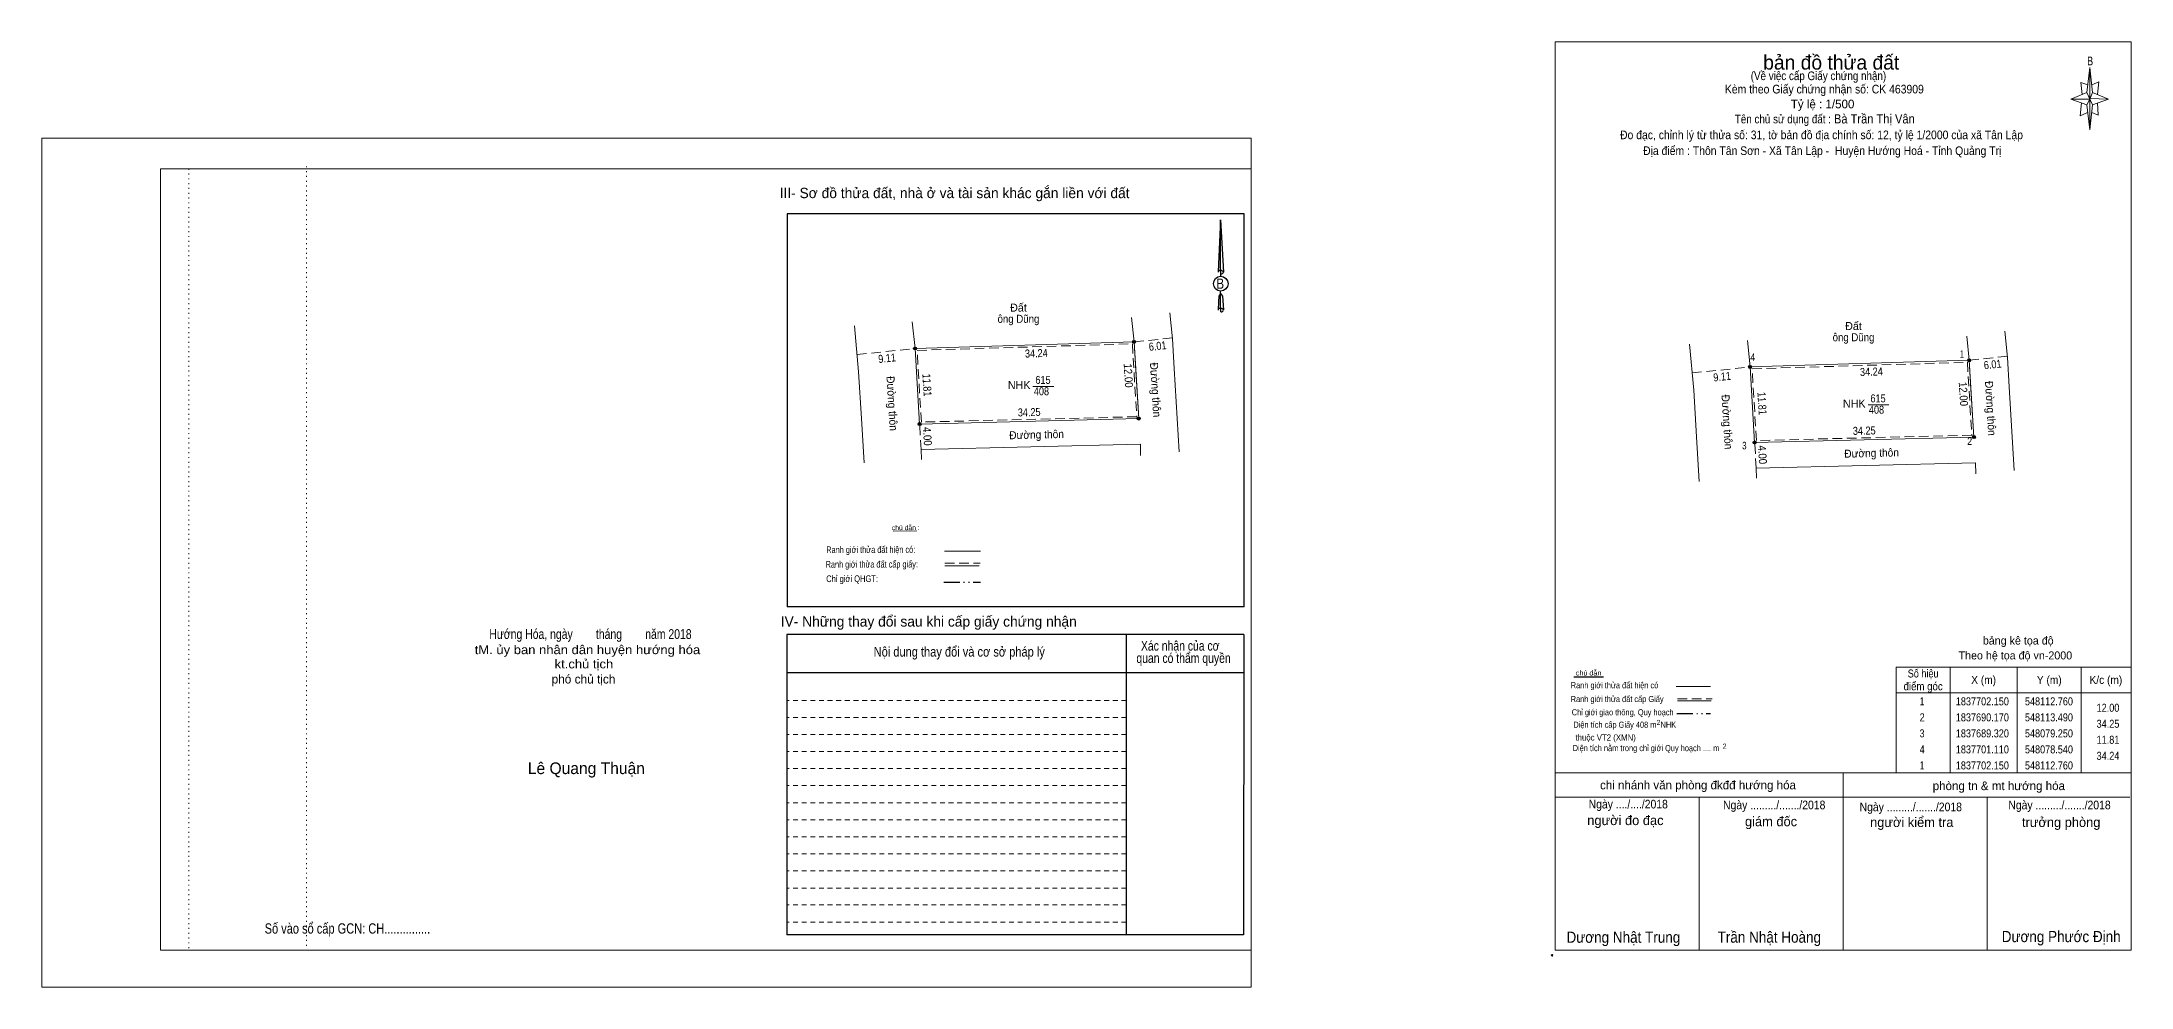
# Model space of a CAD drawing. Header units: metres. Extents: x 547584 to 548157, y 1837641 to 1837788.
# Drawn here: x 547584.3 to 547910.6, y 1837640.7 to 1837788.2 of the extents above; entities that cross this region are included whole.
import ezdxf
from ezdxf.enums import TextEntityAlignment as Align

# ---------------------------------------------------------------- set-up
doc = ezdxf.new("R2010")
doc.units = ezdxf.units.M
doc.header["$LTSCALE"] = 0.5
doc.header["$PDMODE"] = 32
doc.header["$PDSIZE"] = 0.25
for name, pattern in [('DASH_DOUBLE_DOT', [9.2, 5, -1.2, 0.3, -1.2, 0.3, -1.2]), ('DOTTED', [1.5, 0.3, -1.2]), ('MEDIUM_DASHED', [4.5, 3, -1.5]), ('SHORT_DASHED', [2.7, 1.5, -1.2])]:
    doc.linetypes.add(name, pattern=pattern)
for name, color, linetype, lineweight in [('1', 7, 'Continuous', 13), ('16', 7, 'Continuous', 25), ('18', 7, 'Continuous', 25), ('28', 7, 'SHORT_DASHED', 13), ('5', 7, 'DASH_DOUBLE_DOT', 13), ('55', 7, 'Continuous', 13), ('63', 7, 'Continuous', 13), ('7', 7, 'Continuous', 13), ('8', 7, 'Continuous', 13)]:
    doc.layers.add(name, color=color, linetype=linetype, lineweight=lineweight)

msp = doc.modelspace()

# ---------------------------------------------------------------- hatches: boundary and pattern name
at = {"layer": '8'}
for points in [[(547720.913, 1837740.36, 1), (547720.447, 1837740.36, 1)], [(547720.913, 1837740.36, 1), (547720.447, 1837740.36, 1)], [(547755.133, 1837741.4, 1), (547754.667, 1837741.4, 1)], [(547851.343, 1837737.48, 1), (547850.877, 1837737.48, 1)], [(547851.343, 1837737.48, 1), (547850.877, 1837737.48, 1)], [(547885.563, 1837738.52, 1), (547885.097, 1837738.52, 1)], [(547721.623, 1837728.57, 1), (547721.157, 1837728.57, 1)], [(547755.863, 1837729.42, 1), (547755.397, 1837729.42, 1)], [(547886.293, 1837726.54, 1), (547885.827, 1837726.54, 1)], [(547852.053, 1837725.69, 1), (547851.587, 1837725.69, 1)]]:
    msp.add_hatch(color=256, dxfattribs=at).paths.add_polyline_path(points)

# ---------------------------------------------------------------- linework, layer by layer
at = {"layer": '1'}
for p, q in [((547602.8, 1837768.42), (547773.19, 1837768.42)), ((547602.8, 1837646.46), (547602.8, 1837768.42)), ((547773.19, 1837768.42), (547773.19, 1837645.43)), ((547602.8, 1837646.46), (547773.19, 1837646.46))]:
    msp.add_line(p, q, dxfattribs=at)
at = {"layer": '1', "linetype": 'DOTTED'}
for p, q in [((547607.23, 1837768.42), (547607.23, 1837646.46)), ((547625.61, 1837768.79), (547625.61, 1837646.81))]:
    msp.add_line(p, q, dxfattribs=at)
at = {"layer": '1'}
msp.add_lwpolyline([(547584.28, 1837640.67), (547773.19, 1837640.67), (547773.19, 1837773.21), (547584.28, 1837773.21)], close=True, dxfattribs=at)
msp.add_lwpolyline([(547609.71, 1837768.42), (547773.19, 1837768.42), (547773.19, 1837646.46), (547609.71, 1837646.46)], dxfattribs=at)
at = {"layer": '16'}
msp.add_line((547828.19, 1837689.08), (547823.57, 1837689.08), dxfattribs=at)
at = {"layer": '18'}
for p, q in [((547768.41, 1837760.43), (547768.86, 1837752.3)), ((547768.41, 1837760.43), (547768.86, 1837752.3)), ((547768.41, 1837760.43), (547768.86, 1837752.3)), ((547768.06, 1837753.54), (547768.01, 1837752.31)), ((547768.41, 1837752.52), (547768.41, 1837752.23)), ((547768.41, 1837752.23), (547768.41, 1837752.02)), ((547768.41, 1837752.02), (547768.41, 1837751.69)), ((547768.41, 1837752.02), (547768.41, 1837751.69)), ((547768.41, 1837752.02), (547768.41, 1837751.69)), ((547768.86, 1837752.3), (547768.86, 1837752.31)), ((547768.41, 1837748.95), (547768.41, 1837749.3)), ((547768.41, 1837748.95), (547768.41, 1837749.3)), ((547768.41, 1837748.95), (547768.41, 1837749.3)), ((547768.41, 1837748.95), (547768.72, 1837748.51)), ((547768.41, 1837748.95), (547768.72, 1837748.51)), ((547768.41, 1837748.95), (547768.72, 1837748.51)), ((547768.41, 1837746.63), (547768.41, 1837746.33)), ((547768.41, 1837746.33), (547768.41, 1837746.08)), ((547768.72, 1837748.51), (547768.86, 1837746.37)), ((547768.72, 1837748.51), (547768.86, 1837746.37)), ((547768.72, 1837748.51), (547768.86, 1837746.37)), ((547768.86, 1837746.37), (547768.86, 1837746.39))]:
    msp.add_line(p, q, dxfattribs=at)
for points in [[(547768.41, 1837752.52), (547768.41, 1837760.43), (547768.06, 1837753.54)], [(547768.41, 1837746.63), (547768.41, 1837748.95), (547768.15, 1837748.51), (547768.06, 1837747.63), (547768.01, 1837746.39)]]:
    msp.add_lwpolyline(points, dxfattribs=at)
msp.add_ellipse((547768.427, 1837750.4721), major_axis=(0, 1.158), ratio=0.983453, dxfattribs=at)
for centre, start_param, end_param in [((547768.4274, 1837752.2566), 1.57079633, 3.07445202), ((547768.4274, 1837752.2566), 0.06714063, 1.57079633), ((547768.4274, 1837752.2566), 4.71238898, 6.28318531), ((547768.4274, 1837746.3461), 2.49106941, 3.07427841), ((547768.4274, 1837746.3461), 1.57079633, 2.49106941), ((547768.4274, 1837746.3461), 0.06714063, 1.57079633), ((547768.4274, 1837746.3461), 4.71238898, 6.28318531)]:
    msp.add_ellipse(centre, major_axis=(0.4175, 0), ratio=0.655448, start_param=start_param, end_param=end_param, dxfattribs=at)
at = {"layer": '28', "linetype": 'Continuous', "lineweight": 25}
for p, q in [((547772.08, 1837700.04), (547700.72, 1837700.04)), ((547753.66, 1837695.7), (547753.68, 1837648.85)), ((547772.01, 1837695.7), (547771.98, 1837648.85)), ((547771.98, 1837689.75), (547700.67, 1837689.75)), ((547771.98, 1837648.85), (547700.67, 1837648.85))]:
    msp.add_line(p, q, dxfattribs=at)
at = {"layer": '28'}
for p, q in [((547753.68, 1837685.44), (547700.67, 1837685.44)), ((547753.68, 1837682.79), (547700.67, 1837682.79)), ((547753.68, 1837680.11), (547700.67, 1837680.11)), ((547753.68, 1837677.46), (547700.67, 1837677.46)), ((547753.68, 1837674.79), (547700.67, 1837674.79)), ((547753.68, 1837672.13), (547700.67, 1837672.13)), ((547753.68, 1837669.43), (547700.67, 1837669.43)), ((547753.68, 1837666.79), (547700.67, 1837666.79)), ((547753.68, 1837664.15), (547700.67, 1837664.15)), ((547753.68, 1837661.49), (547700.67, 1837661.49)), ((547753.68, 1837658.81), (547700.67, 1837658.81)), ((547753.68, 1837656.14), (547700.67, 1837656.14)), ((547753.68, 1837653.5), (547700.67, 1837653.5)), ((547753.68, 1837650.84), (547700.67, 1837650.84))]:
    msp.add_line(p, q, dxfattribs=at)
at = {"layer": '28', "linetype": 'Continuous', "lineweight": 25}
for points in [[(547772.08, 1837700.04), (547772.08, 1837761.38), (547700.72, 1837761.38), (547700.72, 1837700.04)], [(547772.01, 1837695.7), (547700.67, 1837695.7), (547700.67, 1837648.85)]]:
    msp.add_lwpolyline(points, dxfattribs=at)
at = {"layer": '5', "lineweight": 25}
for p, q in [((547725.16, 1837703.87), (547730.91, 1837703.87)), ((547839.67, 1837683.38), (547844.91, 1837683.38))]:
    msp.add_line(p, q, dxfattribs=at)
at = {"layer": '5', "linetype": 'Continuous'}
for p, q in [((547839.57, 1837687.59), (547844.95, 1837687.59)), ((547839.77, 1837685.35), (547845.04, 1837685.35))]:
    msp.add_line(p, q, dxfattribs=at)
at = {"layer": '5', "linetype": 'MEDIUM_DASHED'}
msp.add_line((547839.77, 1837685.67), (547845.21, 1837685.67), dxfattribs=at)
at = {"layer": '55'}
for p, q in [((547725.29, 1837708.71), (547730.91, 1837708.71)), ((547725.33, 1837706.45), (547730.72, 1837706.45)), ((547725.33, 1837706.45), (547730.72, 1837706.45))]:
    msp.add_line(p, q, dxfattribs=at)
at = {"layer": '55', "linetype": 'MEDIUM_DASHED'}
msp.add_line((547725.32, 1837706.83), (547730.84, 1837706.83), dxfattribs=at)
at = {"layer": '63'}
for p, q in [((547882.34, 1837690.63), (547882.34, 1837674.13)), ((547892.84, 1837690.63), (547892.84, 1837674.13)), ((547902.84, 1837690.63), (547902.84, 1837674.13)), ((547873.94, 1837686.63), (547910.64, 1837686.63))]:
    msp.add_line(p, q, dxfattribs=at)
msp.add_lwpolyline([(547873.94, 1837690.63), (547910.64, 1837690.63), (547910.64, 1837674.13), (547873.94, 1837674.13)], close=True, dxfattribs=at)
at = {"layer": '7'}
for p, q in [((547903.69, 1837780.3), (547904.19, 1837784.2)), ((547903.69, 1837778.4), (547901.19, 1837779.3)), ((547904.59, 1837780.3), (547907.09, 1837779.3)), ((547904.59, 1837778.4), (547904.19, 1837774.5)), ((547905.49, 1837776.8), (547904.49, 1837777.2)), ((547905.39, 1837778.7), (547905.49, 1837776.8)), ((547717.24, 1837711.86), (547720.97, 1837711.91)), ((547820.64, 1837674.13), (547910.64, 1837674.13)), ((547820.64, 1837674.13), (547910.64, 1837674.13)), ((547820.64, 1837674.13), (547910.64, 1837674.13)), ((547865.64, 1837646.43), (547865.64, 1837674.13)), ((547820.64, 1837670.33), (547910.44, 1837670.33)), ((547843.14, 1837646.43), (547843.14, 1837670.33)), ((547888.14, 1837646.43), (547888.14, 1837670.33)), ((547910.64, 1837646.43), (547820.64, 1837646.43))]:
    msp.add_line(p, q, dxfattribs=at)
for points in [[(547820.64, 1837788.23), (547910.64, 1837788.23), (547910.64, 1837646.43), (547820.64, 1837646.43)], [(547904.19, 1837784.2), (547904.59, 1837780.3), (547904.19, 1837779.3)], [(547904.19, 1837779.3), (547901.19, 1837779.3), (547903.69, 1837780.3), (547904.59, 1837778.4), (547907.09, 1837779.3), (547904.19, 1837779.4)], [(547904.19, 1837779.3), (547904.19, 1837774.5), (547903.69, 1837778.4)]]:
    msp.add_lwpolyline(points, close=True, dxfattribs=at)
for points in [[(547904.19, 1837779.3), (547903.69, 1837780.3), (547901.19, 1837779.3)], [(547903.89, 1837781.5), (547902.79, 1837781.9), (547902.99, 1837780)], [(547904.19, 1837779.3), (547904.59, 1837778.4), (547907.09, 1837779.3)], [(547904.49, 1837781.5), (547905.59, 1837782), (547905.39, 1837780)], [(547902.89, 1837778.7), (547902.69, 1837776.7), (547903.79, 1837777.2)]]:
    msp.add_lwpolyline(points, dxfattribs=at)
msp.add_point((547820.17, 1837645.65), dxfattribs=at)
at = {"layer": '8'}
for p, q in [((547720.68, 1837740.36), (547720.25, 1837744.5)), ((547754.9, 1837741.4), (547754.51, 1837745.19)), ((547851.11, 1837737.48), (547850.68, 1837741.62)), ((547885.33, 1837738.52), (547884.94, 1837742.31)), ((547739.1, 1837734.43), (547742.34, 1837734.43)), ((547869.53, 1837731.55), (547872.77, 1837731.55)), ((547721.64, 1837724.57), (547755.88, 1837725.42)), ((547721.68, 1837723.01), (547721.64, 1837724.57)), ((547755.92, 1837723.66), (547755.88, 1837725.42)), ((547852.07, 1837721.69), (547886.31, 1837722.54)), ((547852.11, 1837720.13), (547852.07, 1837721.69)), ((547886.35, 1837720.78), (547886.31, 1837722.54))]:
    msp.add_line(p, q, dxfattribs=at)
at = {"layer": '8', "linetype": 'MEDIUM_DASHED'}
for p, q in [((547711.62, 1837739.42), (547720.68, 1837740.36)), ((547760.88, 1837742.02), (547754.9, 1837741.4)), ((547842.05, 1837736.54), (547851.11, 1837737.48)), ((547891.31, 1837739.14), (547885.33, 1837738.52)), ((547721.64, 1837724.57), (547721.39, 1837728.57)), ((547852.07, 1837721.69), (547851.82, 1837725.69))]:
    msp.add_line(p, q, dxfattribs=at)
at = {"layer": '8'}
for points in [[(547711.2, 1837743.9), (547711.87, 1837736.72), (547712.32, 1837729.43), (547712.74, 1837722.49)], [(547760.49, 1837745.95), (547760.89, 1837741.86), (547761.17, 1837737.26), (547761.95, 1837724.21)], [(547890.92, 1837743.07), (547891.32, 1837738.98), (547891.6, 1837734.38), (547892.38, 1837721.33)], [(547841.63, 1837741.02), (547842.3, 1837733.84), (547842.75, 1837726.55), (547843.17, 1837719.61)]]:
    msp.add_lwpolyline(points, dxfattribs=at)
for points in [[(547720.68, 1837740.36), (547754.9, 1837741.4), (547755.18, 1837736.9), (547755.63, 1837729.42), (547721.39, 1837728.57)], [(547754.9, 1837741.4), (547755.63, 1837729.42), (547721.39, 1837728.57), (547720.68, 1837740.36)], [(547851.11, 1837737.48), (547885.33, 1837738.52), (547885.61, 1837734.02), (547886.06, 1837726.54), (547851.82, 1837725.69)], [(547885.33, 1837738.52), (547886.06, 1837726.54), (547851.82, 1837725.69), (547851.11, 1837737.48)]]:
    msp.add_lwpolyline(points, close=True, dxfattribs=at)
at = {"layer": '8', "linetype": 'MEDIUM_DASHED'}
for points in [[(547754.62, 1837741.09), (547755.31, 1837729.71), (547721.67, 1837728.88), (547721, 1837740.07)], [(547885.05, 1837738.21), (547885.74, 1837726.83), (547852.1, 1837726), (547851.43, 1837737.19)]]:
    msp.add_lwpolyline(points, close=True, dxfattribs=at)
at = {"layer": '8', "lineweight": 25}
for centre in [(547720.68, 1837740.36), (547720.68, 1837740.36), (547754.9, 1837741.4), (547851.11, 1837737.48), (547851.11, 1837737.48), (547885.33, 1837738.52), (547721.39, 1837728.57), (547755.63, 1837729.42), (547886.06, 1837726.54), (547851.82, 1837725.69)]:
    msp.add_circle(centre, 0.233, dxfattribs=at)

# ---------------------------------------------------------------- texts
at = {"layer": '16', "width": 0.8}
for p in [(547836.8, 1837681.59), (547847.14, 1837677.89)]:
    msp.add_text('2', height=0.8, dxfattribs=at).set_placement(p, align=Align.CENTER)
at = {"layer": '18'}
for s, height, width, p in [('B', 1.59, 0.85, (547768.355, 1837749.69)), ('tM. ủy ban nhân dân huyện hướng hóa', 1.381, 1.1, (547669.51, 1837692.65)), ('Hướng Hóa, ngày        tháng        năm 2018', 1.523, 0.8, (547669.98, 1837695.03)), ('kt.chủ tịch', 1.381, 1.1, (547668.955, 1837690.43)), ('Số vào sổ cấp GCN: CH...............', 1.611, 0.8, (547632.02, 1837649.03))]:
    msp.add_text(s, height=height, dxfattribs=dict(at, width=width)).set_placement(p, align=Align.CENTER)
for s, height, p in [('phó chủ tịch', 1.381, (547668.895, 1837688.07)), ('Lê Quang Thuận', 1.822, (547669.34, 1837673.93))]:
    msp.add_text(s, height=height, dxfattribs=at).set_placement(p, align=Align.CENTER)
at = {"layer": '28'}
for s, p in [('III- Sơ đồ thửa đất, nhà ở và tài sản khác gắn liền với đất', (547726.86, 1837763.83)), ('IV- Những thay đổi sau khi cấp giấy chứng nhận', (547722.82, 1837696.95))]:
    msp.add_text(s, height=1.611, dxfattribs=at).set_placement(p, align=Align.CENTER)
for s, width, p in [('Nội dung thay đổi và cơ sở pháp lý', 0.85, (547727.585, 1837692.27)), ('Xác nhận của cơ', 0.8, (547762.1, 1837693.2)), (' quan có thẩm quyền', 0.8, (547762.39, 1837691.28))]:
    msp.add_text(s, height=1.519, dxfattribs=dict(at, width=width)).set_placement(p, align=Align.CENTER)
at = {"layer": '5'}
for s, height, width, p in [('Ranh giới thửa đất hiện có ', 0.96, 0.9, (547830.095, 1837687.32)), ('chú dẫn', 0.7999, 1.05, (547825.89, 1837689.32)), ('Ranh giới thửa đất cấp Giấy', 0.96, 0.9, (547830.35, 1837685.17)), ('Chỉ giới giao thông, Quy hoạch', 0.96, 0.9, (547831.21, 1837683.1)), ('Diện tích cấp Giấy 408 m  NHK', 0.96, 0.9, (547831.535, 1837681.16)), ('Diện tích nằm trong chỉ giới Quy hoạch .... m', 0.96, 0.9, (547834.855, 1837677.51)), ('thuộc VT2 (XMN)', 0.96, 0.95, (547828.545, 1837679.17))]:
    msp.add_text(s, height=height, dxfattribs=dict(at, width=width)).set_placement(p, align=Align.CENTER)
at = {"layer": '55'}
for s, height, width, p in [('Ranh giới thửa đất cấp giấy:', 1.035, 0.8, (547713.9238, 1837706.1667)), ('Ranh giới thửa đất hiện có:', 1.039, 0.8, (547713.7638, 1837708.4462)), ('Chỉ giới QHGT:', 1.035, 0.85, (547710.8488, 1837703.9096))]:
    msp.add_text(s, height=height, rotation=0.135, dxfattribs=dict(at, width=width)).set_placement(p, align=Align.CENTER)
at = {"layer": '63'}
for s, width, p in [('điểm góc', 0.9, (547878.14, 1837687.01)), ('Số hiệu', 0.85, (547878.14, 1837689.01)), ('X (m)', 0.95, (547887.59, 1837688.01)), ('Y (m)', 0.95, (547897.845, 1837688.01)), ('K/c (m)', 0.95, (547906.685, 1837688.01)), (' 1', 0.75, (547877.79, 1837684.66)), ('1837702.150', 0.85, (547887.39, 1837684.66)), ('548112.760', 0.85, (547897.79, 1837684.66)), (' 2', 0.85, (547877.795, 1837682.16)), ('1837690.170', 0.85, (547887.39, 1837682.16)), ('548113.490', 0.85, (547897.79, 1837682.16)), (' 4', 0.85, (547877.79, 1837677.16)), (' 3', 0.8, (547877.785, 1837679.66)), ('1837689.320', 0.85, (547887.39, 1837679.66)), ('1837701.110', 0.85, (547887.39, 1837677.16)), ('548079.250', 0.85, (547897.79, 1837679.66)), ('548078.540', 0.85, (547897.79, 1837677.16)), (' 1', 0.75, (547877.79, 1837674.66)), ('1837702.150', 0.85, (547887.39, 1837674.66)), ('548112.760', 0.85, (547897.79, 1837674.66))]:
    msp.add_text(s, height=1.25, dxfattribs=dict(at, width=width)).set_placement(p, align=Align.CENTER)
at = {"layer": '63', "width": 0.85}
for s, p in [('12.00', (547908.79, 1837683.66)), ('34.25', (547908.79, 1837681.16)), ('11.81', (547908.79, 1837678.66)), ('34.24', (547908.79, 1837676.16))]:
    msp.add_text(s, height=1.25, dxfattribs=at).set_placement(p, align=Align.RIGHT)
at = {"layer": '7'}
for s, height, p in [('bản đồ thửa đất', 2.25, (547863.785, 1837783.89)), ('Tỷ lệ : 1/500', 1.35, (547862.435, 1837777.85)), ('bảng kê tọa độ', 1.25, (547892.995, 1837694.15)), ('Theo hệ tọa độ vn-2000', 1.25, (547892.545, 1837691.83)), ('chi nhánh văn phòng đkđđ hướng hóa', 1.35, (547842.97, 1837671.55)), ('phòng tn & mt hướng hóa', 1.35, (547889.965, 1837671.43)), ('người đo đạc', 1.5, (547831.635, 1837665.97)), ('giám đốc', 1.5, (547854.385, 1837665.79)), ('người kiểm tra', 1.5, (547876.365, 1837665.67)), ('trưởng phòng', 1.5, (547899.705, 1837665.67))]:
    msp.add_text(s, height=height, dxfattribs=at).set_placement(p, align=Align.CENTER)
for s, height, width, p in [('B', 1.378, 0.75, (547904.225, 1837784.55)), ('(Về việc cấp Giấy chứng nhận)', 1.35, 0.85, (547861.79, 1837782.25)), ('Kèm theo Giấy chứng nhận số: CK 463909', 1.35, 0.9, (547862.71, 1837780.17)), ('Tên chủ sử dụng đất :', 1.35, 0.85, (547856.235, 1837775.5)), ('Đo đạc, chỉnh lý từ thửa số: 31, tờ bản đồ địa chính số: 12, tỷ lệ 1/2000 của xã Tân Lập', 1.35, 0.9, (547862.265, 1837773.03)), ('Địa điểm : Thôn Tân Sơn - Xã Tân Lập -  Huyện Hướng Hoá - Tỉnh Quảng Trị ', 1.35, 0.9, (547862.605, 1837770.56)), ('Ngày ..../..../2018', 1.35, 0.9, (547832.08, 1837668.57)), ('Ngày ........./......./2018', 1.35, 0.9, (547854.88, 1837668.44)), ('Ngày ........./......./2018', 1.35, 0.9, (547876.21, 1837668.13)), ('Ngày ........./......./2018', 1.35, 0.9, (547899.44, 1837668.43)), ('Dương Nhật Trung', 1.75, 0.9, (547831.32, 1837647.6)), ('Trần Nhật Hoàng', 1.75, 0.9, (547854.115, 1837647.61)), ('Dương Phước Định', 1.75, 0.9, (547899.705, 1837647.7))]:
    msp.add_text(s, height=height, dxfattribs=dict(at, width=width)).set_placement(p, align=Align.CENTER)
at = {"layer": '7', "width": 0.9}
msp.add_text('Bà Trần Thị Vân', height=1.44, dxfattribs=at).set_placement((547864.21, 1837775.49))
at = {"layer": '7'}
msp.add_text('chú dẫn :', height=0.7652, rotation=359.974, dxfattribs=at).set_placement((547719.2348, 1837712.0089), align=Align.CENTER)
at = {"layer": '8'}
for s, p in [('Đất', (547736.83, 1837746.12)), ('Đất', (547867.26, 1837743.24)), ('NHK', (547736.945, 1837734.03)), ('NHK', (547867.375, 1837731.15))]:
    msp.add_text(s, height=1.25, dxfattribs=at).set_placement(p, align=Align.CENTER)
for s, height, width, p in [('ông Dũng', 1.25, 0.9, (547736.835, 1837744.37)), ('ông Dũng', 1.25, 0.9, (547867.265, 1837741.49)), ('1', 1.165, 0.75, (547884.205, 1837738.92)), ('4', 1.165, 0.9, (547851.53, 1837738.42)), ('408', 1.25, 0.85, (547740.425, 1837733.06)), ('615', 1.25, 0.85, (547740.665, 1837734.83)), ('615', 1.25, 0.85, (547871.095, 1837731.95)), ('408', 1.25, 0.85, (547870.855, 1837730.18)), ('3', 1.165, 0.8, (547850.215, 1837724.63)), ('2', 1.165, 0.9, (547885.41, 1837725.32))]:
    msp.add_text(s, height=height, dxfattribs=dict(at, width=width)).set_placement(p, align=Align.CENTER)
for s, rotation, width, p in [('34.24', 1.741, 0.85, (547739.641, 1837738.9956)), ('6.01', 5.919, 0.85, (547758.6255, 1837740.1347)), ('9.11', 5.923, 0.85, (547716.3755, 1837738.2248)), ('12.00', 273.487, 0.9, (547753.3829, 1837736.098)), ('Đường thôn', 273.421, 0.95, (547757.6239, 1837733.8673)), ('9.11', 5.923, 0.85, (547846.8055, 1837735.3448)), ('34.24', 1.741, 0.85, (547870.071, 1837736.1156)), ('6.01', 5.919, 0.85, (547889.0555, 1837737.2547)), ('Đường thôn', 273.532, 0.95, (547716.4715, 1837731.7385)), ('11.81', 273.446, 0.85, (547721.9273, 1837734.6276)), ('11.81', 273.446, 0.85, (547852.3573, 1837731.7476)), ('12.00', 273.487, 0.9, (547883.8129, 1837733.218)), ('Đường thôn', 273.421, 0.95, (547888.0539, 1837730.9873)), ('34.25', 1.422, 0.85, (547738.5245, 1837729.7948)), ('Đường thôn', 273.532, 0.95, (547846.9015, 1837728.8585)), ('4.00', 273.576, 0.9, (547721.9901, 1837726.619)), ('Đường thôn', 1.422, 0.95, (547739.6745, 1837726.2967)), ('34.25', 1.422, 0.85, (547868.9545, 1837726.9148)), ('4.00', 273.576, 0.9, (547852.4201, 1837723.739)), ('Đường thôn', 1.422, 0.95, (547870.1045, 1837723.4167))]:
    msp.add_text(s, height=1.25, rotation=rotation, dxfattribs=dict(at, width=width)).set_placement(p, align=Align.CENTER)

doc.saveas('drawing.dxf')
